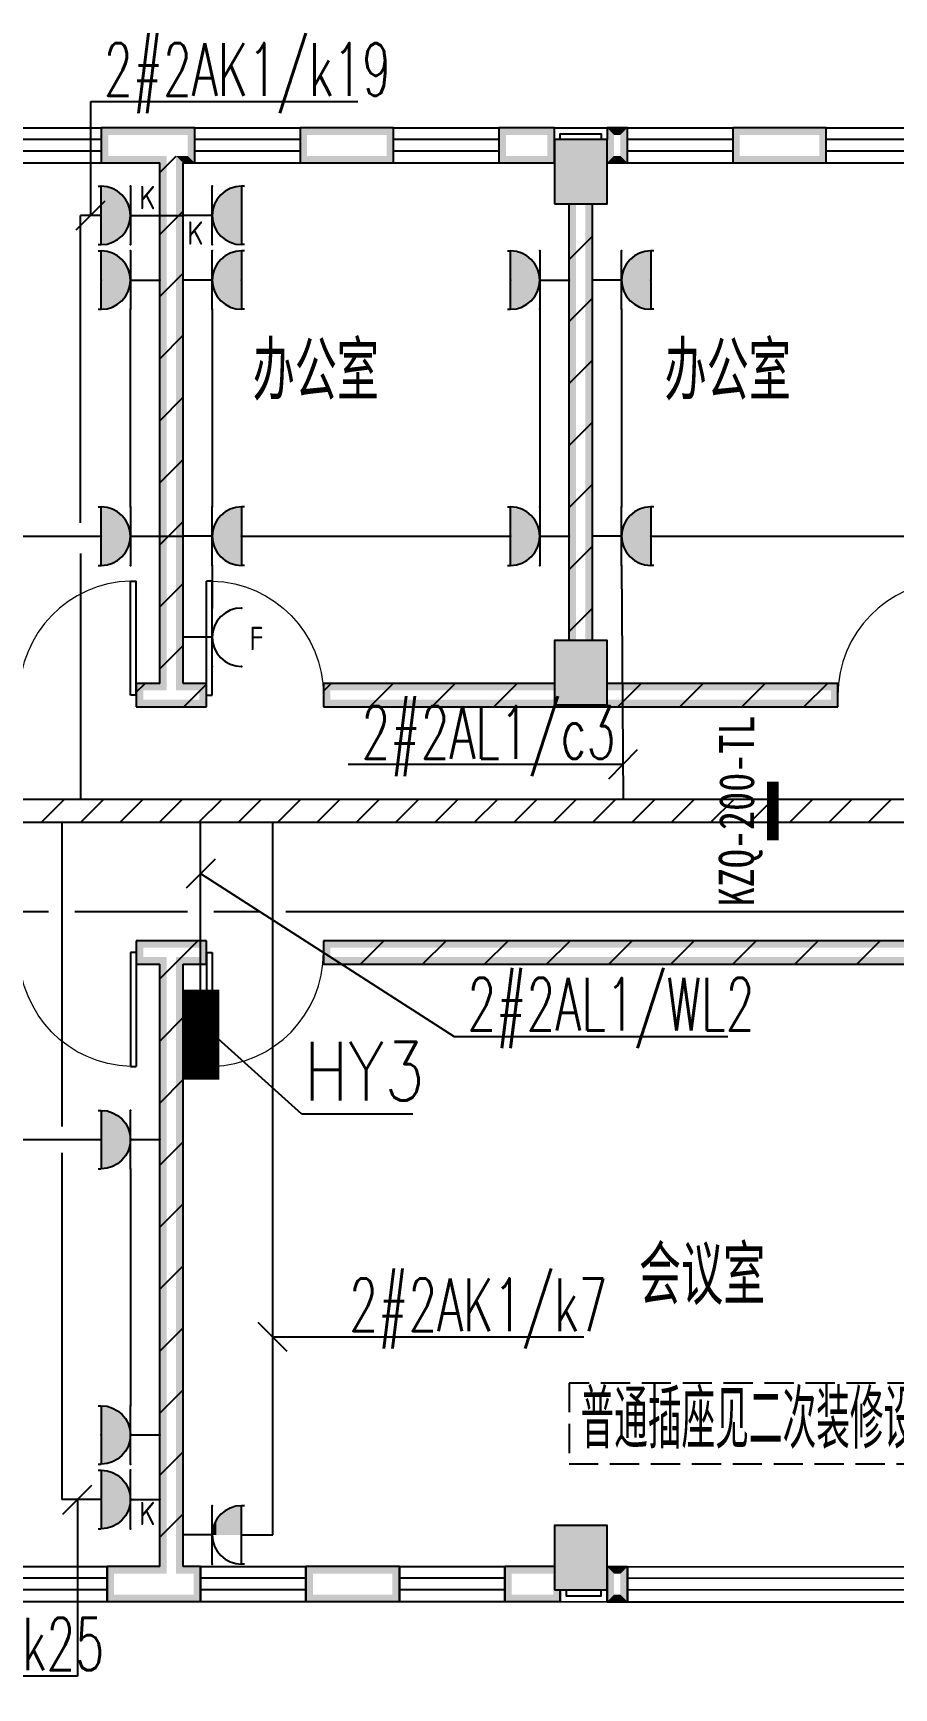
# Model space of a CAD drawing. Extents: x 101023 to 279373, y -114511 to 293844.
# Drawn here: x 215797 to 223158, y 131351 to 145498 of the extents above; entities that cross this region are included whole.
import ezdxf
from ezdxf.enums import TextEntityAlignment as Align

# ---------------------------------------------------------------- set-up
doc = ezdxf.new("R2010")
doc.units = 0
doc.header["$LTSCALE"] = 1000
doc.header["$MEASUREMENT"] = 0
doc.linetypes.add('DASH', pattern=[0.35, 0.25, -0.1])
for name, color, linetype in [('A-WALL-PATT', 252, 'Continuous'), ('BZ', 7, 'Continuous'), ('CABLETRAY', 3, 'Continuous'), ('COLUMN', 2, 'Continuous'), ('DIM-照明', 3, 'Continuous'), ('DOTLN', 2, 'DASH'), ('EQUIP-插座', 3, 'Continuous'), ('EQUIP-照明', 3, 'Continuous'), ('EQUIP-箱柜', 3, 'Continuous'), ('PUB_HATCH', 8, 'Continuous'), ('PUB_TEXT', 7, 'Continuous'), ('PUB_WALL', 2, 'Continuous'), ('STAIR', 2, 'Continuous'), ('TEL_HATCH', 8, 'Continuous'), ('WALL', 2, 'Continuous'), ('WINDOW', 2, 'Continuous'), ('WIRE-照明', 6, 'Continuous'), ('抗震支吊架', 2, 'Continuous')]:
    doc.layers.add(name, color=color, linetype=linetype)
doc.styles.add('_TEL_ATTDEF', font='gbenor', dxfattribs={"bigfont": 'gbcbig'})
doc.styles.add('_TEL_DIM', font='simplex.shx', dxfattribs={"width": 0.8, "height": 3.5, "bigfont": 'gbcbig.shx'})
doc.styles.add('kzcad', font='', dxfattribs={"width": 0.8})
doc.styles.get("Standard").update_dxf_attribs({"font": 'simplex.shx', "width": 0.8, "bigfont": 'gbcbig.shx'})
doc.styles.get('kzcad').set_extended_font_data('SimSun')
pattern_1 = [(45, (-906447.23, -635367.28), (-265.16515, 265.16515), [])]

# ---------------------------------------------------------------- blocks, each defined once
blk = doc.blocks.new('$equip$00001764')
for p, q in [((-0.5, 1.05), (-0.5, 1)), ((-0.5, 1), (0.5, 1)), ((0.5, 1.05), (0.5, 1)), ((0.5, 0.5), (-0.5, 0.5)), ((0, 0.5), (0, 0))]:
    blk.add_line(p, q)
blk.add_arc((0, 1), 0.5, 180, 0)
for p in [(-0.5, 0.5), (0.5, 0.5), (0, 0)]:
    blk.add_point(p)
for points in [[(0.433, 0.75), (-0.433, 0.75), (0.5, 1), (-0.5, 1)], [(0.25, 0.567), (-0.25, 0.567), (0.433, 0.75), (-0.433, 0.75)], [(0, 0.5), (0, 0.5), (0.25, 0.567), (-0.25, 0.567)]]:
    blk.add_solid(points)
at = {"color": 7, "style": '_TEL_DIM'}
blk.add_attdef('$TEXT$', text='', height=0.4, dxfattribs=at).set_placement((0.303, 0.211), align=Align.MIDDLE_CENTER)
at = {"color": 7, "style": '_TEL_DIM', "flags": 1}
blk.add_attdef('A', text='', height=0.00002, dxfattribs=at).set_placement((0, 0), align=Align.MIDDLE_CENTER)
blk = doc.blocks.new('$equip$00001239')
for p, q in [((-0.5, 1.05), (-0.5, 1)), ((0.5, 1), (-0.5, 1)), ((0.5, 1.05), (0.5, 1)), ((0.5, 0.5), (-0.5, 0.5)), ((0, 0.5), (0, 0))]:
    blk.add_line(p, q)
blk.add_arc((0, 1), 0.5, 180, 0)
for points in [[(0, 0.75), (-0.433, 0.75), (0, 1), (-0.5, 1)], [(0, 0.567), (-0.25, 0.567), (0, 0.75), (-0.433, 0.75)], [(0, 0.5), (0, 0.5), (0, 0.567), (-0.25, 0.567)]]:
    blk.add_solid(points)
at = {"layer": 'EQUIP-照明'}
for p in [(0, 1), (-0.5, 0.5), (0.5, 0.5), (0, 0)]:
    blk.add_point(p, dxfattribs=at)
at = {"layer": 'EQUIP-照明', "flags": 9}
blk.add_attdef('A', (0, 0), '', height=0.00002, dxfattribs=at)
blk = doc.blocks.new('$equip$00001237')
for p, q in [((-0.5, 1.05), (-0.5, 1)), ((-0.5, 1), (0.5, 1)), ((0.5, 1.05), (0.5, 1)), ((0.5, 0.5), (-0.5, 0.5)), ((0, 0.5), (0, 0))]:
    blk.add_line(p, q)
blk.add_arc((0, 1), 0.5, 180, 0)
for p in [(0, 1), (-0.5, 0.5), (0.5, 0.5), (0, 0)]:
    blk.add_point(p)
for points in [[(0.433, 0.75), (-0.433, 0.75), (0.5, 1), (-0.5, 1)], [(0.25, 0.567), (-0.25, 0.567), (0.433, 0.75), (-0.433, 0.75)], [(0, 0.5), (0, 0.5), (0.25, 0.567), (-0.25, 0.567)]]:
    blk.add_solid(points)
at = {"flags": 9}
blk.add_attdef('A', (0, 0), '', height=0.00002, dxfattribs=at)
blk = doc.blocks.new('$equip$00002810')
for p, q in [((0.5, 0.5), (-0.5, 0.5)), ((0, 0.5), (0, 0))]:
    blk.add_line(p, q)
blk.add_arc((0, 1), 0.5, 180, 0)
for p in [(-0.5, 1), (0.5, 1), (-0.5, 0.5), (0.5, 0.5), (0, 0)]:
    blk.add_point(p)
at = {"color": 7, "style": '_TEL_DIM'}
blk.add_attdef('$TEXT$', text='', height=0.4, dxfattribs=at).set_placement((0.023, 1.257), align=Align.MIDDLE_CENTER)
at = {"color": 7, "style": '_TEL_DIM', "flags": 1}
for tag in ['A', 'REMARK']:
    blk.add_attdef(tag, text='', height=0.000025, dxfattribs=at).set_placement((0, 0), align=Align.MIDDLE_CENTER)
blk = doc.blocks.new('$WINLIB2D$00000001')
at = {"color": 0}
for points in [[(-0.5, 0.5), (-0.5, -0.5)], [(-0.5, 0.5), (0.5, 0.5)], [(0.5, -0.5), (0.5, 0.5)], [(0.5, 0.1667), (-0.5, 0.1667)], [(0.5, -0.1667), (-0.5, -0.1667)], [(-0.5, -0.5), (0.5, -0.5)]]:
    blk.add_lwpolyline(points, dxfattribs=at)
blk = doc.blocks.new('_FZH')
blk.add_lwpolyline([(-0.5, -0.5), (0.5, -0.5), (0.5, 0.5), (-0.5, 0.5)], close=True)
at = {"layer": 'PUB_HATCH'}
blk.add_solid([(-0.5, -0.5), (0.5, -0.5), (-0.5, 0.5), (0.5, 0.5)], dxfattribs=at)
blk = doc.blocks.new('$DorLib2D$00000001')
for p, q in [((0.45, 0.975), (0.5, 0.975)), ((0.45, 0), (0.45, 0.975)), ((0.5, 0), (0.5, 0.975)), ((0.5, 0), (0.45, 0))]:
    blk.add_line(p, q)
at = {"lineweight": 13}
blk.add_arc((0.475, 0), 0.975, 91.4693, 180, dxfattribs=at)
blk = doc.blocks.new('A$C54854E18')
at = {"layer": 'A-WALL-PATT'}
h = blk.add_hatch(dxfattribs=at)
h.set_pattern_fill('普通砖', color=256, scale=150, style=0)
h.set_pattern_definition(pattern_1)
h.paths.add_polyline_path([(100699.9, 92588.9), (100739.9, 92595.5), (100799.9, 92655.5), (100799.9, 97105.5), (100699.9, 97205.5), (100599.9, 97105.5), (100599.9, 92655.5), (100659.9, 92595.5)])
h = blk.add_hatch(dxfattribs=at)
h.set_pattern_fill('普通砖', color=256, scale=150, style=0)
h.set_pattern_definition(pattern_1)
h.paths.add_polyline_path([(104300.1, 96755.5), (104100.1, 96755.5), (104100.1, 93022.9), (104300.1, 93022.9)])
h = blk.add_hatch(dxfattribs=at)
h.set_pattern_fill('普通砖', color=256, scale=150, style=0)
h.set_pattern_definition(pattern_1)
h.paths.add_polyline_path([(100659.9, 92595.5), (100599.9, 92655.5), (100399.9, 92655.5), (100399.9, 92455.5), (100699.9, 92455.5), (100699.9, 92588.9)])
h = blk.add_hatch(dxfattribs=at)
h.set_pattern_fill('普通砖', color=256, scale=150, style=0)
h.set_pattern_definition(pattern_1)
h.paths.add_polyline_path([(100699.9, 92588.9), (100699.9, 92455.5), (100999.9, 92455.5), (100999.9, 92655.5), (100799.9, 92655.5), (100739.9, 92595.5)])
h = blk.add_hatch(dxfattribs=at)
h.set_pattern_fill('普通砖', color=256, scale=150, style=0)
h.set_pattern_definition(pattern_1)
h.paths.add_polyline_path([(104200.1, 92472.9), (103975.1, 92472.9), (103975.1, 92655.5), (101999.9, 92655.5), (101999.9, 92455.5), (104200.1, 92455.5)])
h = blk.add_hatch(dxfattribs=at)
h.set_pattern_fill('普通砖', color=256, scale=150, style=0)
h.set_pattern_definition(pattern_1)
h.paths.add_polyline_path([(104425.1, 92655.5), (104425.1, 92472.9), (104200.1, 92472.9), (104200.1, 92455.5), (106399.9, 92455.5), (106399.9, 92655.5)])
h = blk.add_hatch(dxfattribs=at)
h.set_pattern_fill('普通砖', color=256, scale=150, style=0)
h.set_pattern_definition(pattern_1)
h.paths.add_polyline_path([(100699.9, 90322.2), (100699.9, 90455.5), (100399.9, 90455.5), (100399.9, 90255.5), (100599.9, 90255.5), (100659.9, 90315.5)])
h = blk.add_hatch(dxfattribs=at)
h.set_pattern_fill('普通砖', color=256, scale=150, style=0)
h.set_pattern_definition(pattern_1)
h.paths.add_polyline_path([(100739.9, 90315.5), (100799.9, 90255.5), (100999.9, 90255.5), (100999.9, 90455.5), (100699.9, 90455.5), (100699.9, 90322.2)])
h = blk.add_hatch(dxfattribs=at)
h.set_pattern_fill('普通砖', color=256, scale=150, style=0)
h.set_pattern_definition(pattern_1)
h.paths.add_polyline_path([(101999.9, 90255.5), (110050, 90255.5), (110050, 90455.5), (101999.9, 90455.5)])
h = blk.add_hatch(dxfattribs=at)
h.set_pattern_fill('普通砖', color=256, scale=150, style=0)
h.set_pattern_definition(pattern_1)
h.paths.add_polyline_path([(100699.9, 85005.5), (100799.9, 85105.5), (100799.9, 90255.5), (100739.9, 90315.5), (100699.9, 90322.2), (100659.9, 90315.5), (100599.9, 90255.5), (100599.9, 85105.5)])
at = {"layer": 'PUB_WALL'}
for points in [[(100699.9, 97405.5), (100100, 97405.5), (100160, 97345.5), (100699.9, 97345.5)], [(100100, 97405.5), (100100, 97105.5), (100160, 97165.5), (100160, 97345.5)], [(100900, 97405.5), (100699.9, 97405.5), (100699.9, 97345.5), (100840, 97345.5)], [(100900, 97105.5), (100900, 97405.5), (100840, 97345.5), (100840, 97165.5)], [(102600, 97405.5), (101800, 97405.5), (101860, 97345.5), (102540, 97345.5)], [(101800, 97405.5), (101800, 97105.5), (101860, 97165.5), (101860, 97345.5)], [(102600, 97105.5), (102600, 97405.5), (102540, 97345.5), (102540, 97165.5)], [(103974.9, 97405.5), (103500, 97405.5), (103560, 97345.5), (103914.9, 97345.5)], [(103500, 97405.5), (103500, 97105.5), (103560, 97165.5), (103560, 97345.5)], [(103974.9, 97105.5), (103974.9, 97405.5), (103914.9, 97345.5), (103914.9, 97165.5)], [(104600, 97405.5), (104424.9, 97405.5), (104484.9, 97345.5), (104540, 97345.5)], [(104424.9, 97305.5), (104425.1, 97305.5), (104425.1, 97105.7), (104484.9, 97165.5), (104484.9, 97345.5), (104424.9, 97405.5)], [(104600, 97105.5), (104600, 97405.5), (104540, 97345.5), (104540, 97165.5)], [(106300, 97405.5), (105500, 97405.5), (105560, 97345.5), (106240, 97345.5)], [(105500, 97405.5), (105500, 97105.5), (105560, 97165.5), (105560, 97345.5)], [(106300, 97105.5), (106300, 97405.5), (106240, 97345.5), (106240, 97165.5)], [(104425.1, 97305.5), (103975.1, 97305.5), (104035.1, 97245.5), (104365.1, 97245.5)], [(103975.1, 97305.5), (103975.1, 96755.5), (104035.1, 96815.5), (104035.1, 97245.5)], [(104425.1, 96755.5), (104425.1, 97305.5), (104365.1, 97245.5), (104365.1, 96815.5)], [(100100, 97105.5), (100599.9, 97105.5), (100659.9, 97165.5), (100160, 97165.5)], [(100599.9, 92655.5), (100599.9, 97105.5), (100659.9, 97165.5), (100659.9, 92595.5)], [(100799.9, 92655.5), (100799.9, 97105.5), (100739.9, 97165.5), (100739.9, 92595.5)], [(100799.9, 97105.5), (100900, 97105.5), (100840, 97165.5), (100739.9, 97165.5)], [(101800, 97105.5), (102600, 97105.5), (102540, 97165.5), (101860, 97165.5)], [(103500, 97105.5), (103974.9, 97105.5), (103914.9, 97165.5), (103560, 97165.5)], [(104425.1, 97105.7), (104425.1, 97105.5), (104600, 97105.5), (104540, 97165.5), (104484.9, 97165.5)], [(105500, 97105.5), (106300, 97105.5), (106240, 97165.5), (105560, 97165.5)], [(103975.1, 96755.5), (104425.1, 96755.5), (104365.1, 96815.5), (104035.1, 96815.5)], [(104160.1, 96755.5), (104100.1, 96755.5), (104100.1, 93022.9), (104160.1, 93022.9)], [(104300.1, 96755.5), (104240.1, 96755.5), (104240.1, 93022.9), (104300.1, 93022.9)], [(104425.1, 93022.9), (103975.1, 93022.9), (104035.1, 92962.9), (104365.1, 92962.9)], [(103975.1, 93022.9), (103975.1, 92472.9), (104035.1, 92532.9), (104035.1, 92962.9)], [(104425.1, 92472.9), (104425.1, 93022.9), (104365.1, 92962.9), (104365.1, 92532.9)], [(100599.9, 92655.5), (100399.9, 92655.5), (100459.9, 92595.5), (100659.9, 92595.5)], [(100399.9, 92655.5), (100399.9, 92455.5), (100459.9, 92515.5), (100459.9, 92595.5)], [(100999.9, 92655.5), (100799.9, 92655.5), (100739.9, 92595.5), (100939.9, 92595.5)], [(100999.9, 92455.5), (100999.9, 92655.5), (100939.9, 92595.5), (100939.9, 92515.5)], [(103975.1, 92595.5), (103975.1, 92655.5), (101999.9, 92655.5), (102059.9, 92595.5)], [(101999.9, 92655.5), (101999.9, 92455.5), (102059.9, 92515.5), (102059.9, 92595.5)], [(103975.1, 92472.9), (104425.1, 92472.9), (104365.1, 92532.9), (104035.1, 92532.9)], [(104425.1, 92655.5), (104425.1, 92595.5), (106339.9, 92595.5), (106399.9, 92655.5)], [(106399.9, 92455.5), (106399.9, 92655.5), (106339.9, 92595.5), (106339.9, 92515.5)], [(100399.9, 92455.5), (100699.9, 92455.5), (100699.9, 92515.5), (100459.9, 92515.5)], [(100699.9, 92455.5), (100999.9, 92455.5), (100939.9, 92515.5), (100699.9, 92515.5)], [(104200.1, 92472.9), (103975.1, 92472.9), (103975.1, 92515.5), (102059.9, 92515.5), (101999.9, 92455.5), (104200.1, 92455.5)], [(104425.1, 92515.5), (104425.1, 92472.9), (104200.1, 92472.9), (104200.1, 92455.5), (106399.9, 92455.5), (106339.9, 92515.5)], [(100699.9, 90455.5), (100399.9, 90455.5), (100459.9, 90395.5), (100699.9, 90395.5)], [(100399.9, 90455.5), (100399.9, 90255.5), (100459.9, 90315.5), (100459.9, 90395.5)], [(100999.9, 90455.5), (100699.9, 90455.5), (100699.9, 90395.5), (100939.9, 90395.5)], [(100999.9, 90255.5), (100999.9, 90455.5), (100939.9, 90395.5), (100939.9, 90315.5)], [(110050, 90455.5), (101999.9, 90455.5), (102059.9, 90395.5), (109990, 90395.5)], [(101999.9, 90455.5), (101999.9, 90255.5), (102059.9, 90315.5), (102059.9, 90395.5)], [(100399.9, 90255.5), (100599.9, 90255.5), (100659.9, 90315.5), (100459.9, 90315.5)], [(100599.9, 85105.5), (100599.9, 90255.5), (100659.9, 90315.5), (100659.9, 85045.5)], [(100799.9, 85105.5), (100799.9, 90255.5), (100739.9, 90315.5), (100739.9, 85045.5)], [(100799.9, 90255.5), (100999.9, 90255.5), (100939.9, 90315.5), (100739.9, 90315.5)], [(101999.9, 90255.5), (110050, 90255.5), (109990, 90315.5), (102059.9, 90315.5)], [(104425.1, 85455.5), (103975.1, 85455.5), (104035.1, 85395.5), (104365.1, 85395.5)], [(103975.1, 85455.5), (103975.1, 84905.5), (104035.1, 84965.5), (104035.1, 85395.5)], [(104425.1, 84905.5), (104425.1, 85455.5), (104365.1, 85395.5), (104365.1, 84965.5)], [(100599.9, 85105.5), (100150, 85105.5), (100210, 85045.5), (100659.9, 85045.5)], [(100150, 85105.5), (100150, 84805.5), (100210, 84865.5), (100210, 85045.5)], [(100950, 85105.5), (100799.9, 85105.5), (100739.9, 85045.5), (100890, 85045.5)], [(100950, 84805.5), (100950, 85105.5), (100890, 85045.5), (100890, 84865.5)], [(102650, 85105.5), (101850, 85105.5), (101910, 85045.5), (102590, 85045.5)], [(101850, 85105.5), (101850, 84805.5), (101910, 84865.5), (101910, 85045.5)], [(102650, 84805.5), (102650, 85105.5), (102590, 85045.5), (102590, 84865.5)], [(103975.1, 85055.7), (103975.1, 85105.5), (103550, 85105.5), (103610, 85045.5), (103964.9, 85045.5)], [(103550, 85105.5), (103550, 84805.5), (103610, 84865.5), (103610, 85045.5)], [(104024.9, 84905.5), (103975.1, 84905.5), (103975.1, 85055.7), (103964.9, 85045.5), (103964.9, 84865.5), (104024.9, 84805.5)], [(104600, 85103.9), (104425, 85103.9), (104485.1, 85043.9), (104540, 85043.9)], [(104425, 85103.9), (104425.1, 84803.9), (104485.1, 84863.9), (104485.1, 85043.9)], [(104600, 84803.9), (104600, 85103.9), (104540, 85043.9), (104540, 84863.9)], [(103975.1, 84905.5), (104425.1, 84905.5), (104365.1, 84965.5), (104035.1, 84965.5)], [(100150, 84805.5), (100699.9, 84805.5), (100699.9, 84865.5), (100210, 84865.5)], [(100699.9, 84805.5), (100950, 84805.5), (100890, 84865.5), (100699.9, 84865.5)], [(101850, 84805.5), (102650, 84805.5), (102590, 84865.5), (101910, 84865.5)], [(103550, 84805.5), (104024.9, 84805.5), (103964.9, 84865.5), (103610, 84865.5)], [(104425.1, 84803.9), (104600, 84803.9), (104540, 84863.9), (104485.1, 84863.9)]]:
    blk.add_hatch(color=256, dxfattribs=at).paths.add_polyline_path(points)
for points in [[(103974.9, 97305.5), (103974.9, 97405.5), (104424.9, 97405.5), (104424.9, 97305.5)], [(104024.9, 97305.5), (104024.9, 97355.5), (104374.9, 97355.5), (104374.9, 97305.5)], [(104024.9, 84905.5), (104024.9, 84805.5), (104425.1, 84803.9), (104425.1, 84903.9)], [(104074.9, 84905.5), (104074.9, 84855.5), (104375.1, 84853.9), (104375.1, 84903.9)]]:
    blk.add_lwpolyline(points)
at = {"layer": 'WALL'}
for p, q in [((100699.9, 97405.5), (100100, 97405.5)), ((100100, 97405.5), (100100, 97105.5)), ((100900, 97405.5), (100699.9, 97405.5)), ((100900, 97105.5), (100900, 97405.5)), ((102600, 97405.5), (101800, 97405.5)), ((101800, 97405.5), (101800, 97105.5)), ((102600, 97105.5), (102600, 97405.5)), ((103974.9, 97405.5), (103500, 97405.5)), ((103500, 97405.5), (103500, 97105.5)), ((103974.9, 97105.5), (103974.9, 97405.5)), ((104600, 97405.5), (104424.9, 97405.5)), ((104424.9, 97405.5), (104424.9, 97305.5)), ((104600, 97105.5), (104600, 97405.5)), ((106300, 97405.5), (105500, 97405.5)), ((105500, 97405.5), (105500, 97105.5)), ((106300, 97105.5), (106300, 97405.5)), ((100100, 97105.5), (100599.9, 97105.5)), ((100599.9, 92655.5), (100599.9, 97105.5)), ((100799.9, 92655.5), (100799.9, 97105.5)), ((100799.9, 97105.5), (100900, 97105.5)), ((101800, 97105.5), (102600, 97105.5)), ((103500, 97105.5), (103974.9, 97105.5)), ((104425.1, 97105.5), (104600, 97105.5)), ((105500, 97105.5), (106300, 97105.5)), ((104100.1, 93022.9), (104100.1, 96755.5)), ((104300.1, 93022.9), (104300.1, 96755.5)), ((100599.9, 92655.5), (100399.9, 92655.5)), ((100399.9, 92655.5), (100399.9, 92455.5)), ((100999.9, 92655.5), (100799.9, 92655.5)), ((100999.9, 92455.5), (100999.9, 92655.5)), ((103975.1, 92655.5), (101999.9, 92655.5)), ((101999.9, 92655.5), (101999.9, 92455.5)), ((106399.9, 92655.5), (104425.1, 92655.5)), ((106399.9, 92455.5), (106399.9, 92655.5)), ((100399.9, 92455.5), (100699.9, 92455.5)), ((100699.9, 92455.5), (100999.9, 92455.5)), ((101999.9, 92455.5), (104200.1, 92455.5)), ((104200.1, 92455.5), (106399.9, 92455.5)), ((100699.9, 90455.5), (100399.9, 90455.5)), ((100399.9, 90455.5), (100399.9, 90255.5)), ((100999.9, 90455.5), (100699.9, 90455.5)), ((100999.9, 90255.5), (100999.9, 90455.5)), ((110050, 90455.5), (101999.9, 90455.5)), ((101999.9, 90455.5), (101999.9, 90255.5)), ((100399.9, 90255.5), (100599.9, 90255.5)), ((100599.9, 85105.5), (100599.9, 90255.5)), ((100799.9, 85105.5), (100799.9, 90255.5)), ((100799.9, 90255.5), (100999.9, 90255.5)), ((101999.9, 90255.5), (110050, 90255.5)), ((100599.9, 85105.5), (100150, 85105.5)), ((100150, 85105.5), (100150, 84805.5)), ((100950, 85105.5), (100799.9, 85105.5)), ((100950, 84805.5), (100950, 85105.5)), ((102650, 85105.5), (101850, 85105.5)), ((101850, 85105.5), (101850, 84805.5)), ((102650, 84805.5), (102650, 85105.5)), ((103975.1, 85105.5), (103550, 85105.5)), ((103550, 85105.5), (103550, 84805.5)), ((104600, 85103.9), (104425, 85103.9)), ((104425, 85103.9), (104425.1, 84803.9)), ((104600, 84803.9), (104600, 85103.9)), ((104024.9, 84805.5), (104024.9, 84905.5)), ((100150, 84805.5), (100699.9, 84805.5)), ((100699.9, 84805.5), (100950, 84805.5)), ((101850, 84805.5), (102650, 84805.5)), ((103550, 84805.5), (104024.9, 84805.5)), ((104425.1, 84803.9), (104600, 84803.9))]:
    blk.add_line(p, q, dxfattribs=at)
at = {"layer": 'COLUMN'}
for p, xscale, yscale, zscale, rotation in [((104200.1, 97030.5), 449.9999994899845, 550.0000000536675, 550.0000000536675, 359.9999999772327), ((104200.1, 92747.9), 449.9999994899845, 550.0000000536675, 550.0000000536675, 359.9999999772327), ((104200.1, 85180.5), 449.9999998445855, 549.9999999634456, 549.9999999634456, 8.374689414908831e-09)]:
    blk.add_blockref('_FZH', p, dxfattribs=dict(at, xscale=xscale, yscale=yscale, zscale=zscale, rotation=rotation))
at = {"layer": 'WINDOW'}
for name, p, xscale, yscale, zscale, rotation in [('$WINLIB2D$00000001', (99650, 97255.5), -900, 300, 900, 180), ('$WINLIB2D$00000001', (101350, 97255.5), -900, 300, 900, 180), ('$WINLIB2D$00000001', (103050, 97255.5), -900, 300, 900, 180), ('$WINLIB2D$00000001', (105050, 97255.5), -900, 300, 900, 180), ('$WINLIB2D$00000001', (106750, 97255.5), -900, 300, 900, 180), ('$DorLib2D$00000001', (99899.9, 90355.5), -1000, 1000, 1000, 180), ('$DorLib2D$00000001', (101499.9, 90355.5), 1000, 1000, -1000, 180), ('$WINLIB2D$00000001', (105900, 84954.3), 2600, 299.9999999999999, -2600, 0.01425421004339252)]:
    blk.add_blockref(name, p, dxfattribs=dict(at, xscale=xscale, yscale=yscale, zscale=zscale, rotation=rotation))
for name, p, xscale, yscale, zscale in [('$DorLib2D$00000001', (99899.9, 92555.5), 1000, 1000, -1000), ('$DorLib2D$00000001', (101499.9, 92555.5), -1000, 1000, 1000), ('$DorLib2D$00000001', (106899.9, 92555.5), 1000, 1000, -1000), ('$WINLIB2D$00000001', (99700, 84955.5), 900, 300, -900), ('$WINLIB2D$00000001', (101400, 84955.5), 900, 300, -900), ('$WINLIB2D$00000001', (103100, 84955.5), 900, 300, -900)]:
    blk.add_blockref(name, p, dxfattribs=dict(at, xscale=xscale, yscale=yscale, zscale=zscale))
at = {"layer": 'PUB_TEXT'}
for s, p in [('办公室', (101394.7, 95076.4)), ('办公室', (104916.7, 95076.4)), ('会议室', (104698, 87345.5))]:
    blk.add_text(s, height=500, dxfattribs=at).set_placement(p)
blk = doc.blocks.new('*X151')
at = {"color": 0}
for p, q in [((-250, 32.8), (-82.8, 200)), ((-250, 68.2), (-118.2, 200)), ((-250, 103.6), (-153.6, 200)), ((-250, 138.9), (-188.9, 200)), ((-250, 174.3), (-224.3, 200)), ((-247.5, 0), (-47.5, 200)), ((-212.1, 0), (-12.1, 200)), ((-176.8, 0), (23.2, 200)), ((-141.4, 0), (58.6, 200)), ((-106.1, 0), (93.9, 200)), ((-70.7, 0), (129.3, 200)), ((-35.4, 0), (164.6, 200)), ((0, 0), (200, 200)), ((35.4, 0), (235.4, 200)), ((70.7, 0), (250, 179.3)), ((106.1, 0), (250, 143.9)), ((141.4, 0), (250, 108.6)), ((176.8, 0), (250, 73.2)), ((212.1, 0), (250, 37.9)), ((247.5, 0), (250, 2.5))]:
    blk.add_line(p, q, dxfattribs=at)
blk = doc.blocks.new('$equip$00002943')
for p, q in [((-0.75, 0.6), (-0.75, 0)), ((0.75, 0.6), (-0.75, 0.6)), ((0.75, 0), (0.75, 0.6)), ((-0.75, 0), (0.75, 0))]:
    blk.add_line(p, q)
for points, const_width in [([(-0.75, 0.3), (0.75, 0.3)], 0.6), ([(-0.75, 0.6), (-0.75, 0), (0.75, 0), (0.75, 0.6), (-0.75, 0.6), (-0.75, 0)], 0.04)]:
    blk.add_lwpolyline(points, dxfattribs=dict(const_width=const_width))
for p in [(0, 0.6), (-0.75, 0.3), (0.75, 0.3), (0, 0)]:
    blk.add_point(p)
at = {"xscale": 0.00300000000061118, "yscale": 0.00300000000061118, "zscale": 0.00300000000061118}
blk.add_blockref('*X151', (0, 0), dxfattribs=at)
at = {"color": 7, "style": '_TEL_DIM', "flags": 1}
for tag in ['A', 'REMARK']:
    blk.add_attdef(tag, text='', height=0.00002, dxfattribs=at).set_placement((0, 0), align=Align.MIDDLE_CENTER)

msp = doc.modelspace()

# ---------------------------------------------------------------- linework, layer by layer
at = {"layer": 'BZ'}
for p, q in [((218094, 136257), (217380, 136901)), ((219044, 136257), (218094, 136257))]:
    msp.add_line(p, q, dxfattribs=at)
at = {"layer": 'CABLETRAY'}
for p, q in [((191861, 138948), (232608, 138948)), ((232608, 138748), (191861, 138748))]:
    msp.add_line(p, q, dxfattribs=at)
at = {"layer": 'DIM-照明'}
for p, q in [((216166, 143816), (216413, 144064)), ((220963, 139370), (220717, 139121)), ((217353, 138436), (217106, 138188)), ((217971, 134227), (217723, 134474)), ((216053, 132837), (216301, 133084))]:
    msp.add_line(p, q, dxfattribs=at)
for points in [[(216290, 143940), (216290, 144913)], [(216290, 144913), (218575, 144913)], [(220578, 139245), (218492, 139245)], [(220840, 139245), (220578, 139245)], [(217230, 138312), (219397, 136921)], [(219397, 136921), (221738, 136921)], [(217847, 134351), (218388, 134351)], [(218388, 134351), (220507, 134351)], [(216177, 132961), (216177, 131451)], [(216177, 131451), (213836, 131451)]]:
    msp.add_lwpolyline(points, dxfattribs=at)
at = {"layer": 'DOTLN', "linetype": 'DASH'}
msp.add_lwpolyline([(220380, 133267), (225102, 133267), (225102, 133957), (220380, 133957)], close=True, dxfattribs=at)
at = {"layer": 'TEL_HATCH', "linetype": 'Continuous'}
for p, q in [((215866, 138748), (216066, 138948)), ((215866, 138748), (216066, 138948)), ((215866, 138748), (216066, 138948)), ((216203, 138748), (216403, 138948)), ((216203, 138748), (216403, 138948)), ((216203, 138748), (216403, 138948)), ((216539, 138748), (216739, 138948)), ((216539, 138748), (216739, 138948)), ((216539, 138748), (216739, 138948)), ((216876, 138748), (217076, 138948)), ((216876, 138748), (217076, 138948)), ((216876, 138748), (217076, 138948)), ((217213, 138748), (217413, 138948)), ((217213, 138748), (217413, 138948)), ((217213, 138748), (217413, 138948)), ((217550, 138748), (217750, 138948)), ((217550, 138748), (217750, 138948)), ((217550, 138748), (217750, 138948)), ((217886, 138748), (218086, 138948)), ((217886, 138748), (218086, 138948)), ((217886, 138748), (218086, 138948)), ((218223, 138748), (218423, 138948)), ((218223, 138748), (218423, 138948)), ((218223, 138748), (218423, 138948)), ((218560, 138748), (218760, 138948)), ((218560, 138748), (218760, 138948)), ((218560, 138748), (218760, 138948)), ((218897, 138748), (219097, 138948)), ((218897, 138748), (219097, 138948)), ((218897, 138748), (219097, 138948)), ((219233, 138748), (219433, 138948)), ((219233, 138748), (219433, 138948)), ((219233, 138748), (219433, 138948)), ((219570, 138748), (219770, 138948)), ((219570, 138748), (219770, 138948)), ((219570, 138748), (219770, 138948)), ((219907, 138748), (220107, 138948)), ((219907, 138748), (220107, 138948)), ((219907, 138748), (220107, 138948)), ((220244, 138748), (220444, 138948)), ((220244, 138748), (220444, 138948)), ((220244, 138748), (220444, 138948)), ((220580, 138748), (220780, 138948)), ((220580, 138748), (220780, 138948)), ((220580, 138748), (220780, 138948)), ((220917, 138748), (221117, 138948)), ((220917, 138748), (221117, 138948)), ((220917, 138748), (221117, 138948)), ((221254, 138748), (221454, 138948)), ((221254, 138748), (221454, 138948)), ((221254, 138748), (221454, 138948)), ((221591, 138748), (221791, 138948)), ((221591, 138748), (221791, 138948)), ((221591, 138748), (221791, 138948)), ((221927, 138748), (222127, 138948)), ((221927, 138748), (222127, 138948)), ((221927, 138748), (222127, 138948)), ((222264, 138748), (222464, 138948)), ((222264, 138748), (222464, 138948)), ((222264, 138748), (222464, 138948)), ((222601, 138748), (222801, 138948)), ((222601, 138748), (222801, 138948)), ((222601, 138748), (222801, 138948)), ((222938, 138748), (223138, 138948)), ((222938, 138748), (223138, 138948)), ((222938, 138748), (223138, 138948))]:
    msp.add_line(p, q, dxfattribs=at)
at = {"layer": 'WIRE-照明'}
for p, q in [((216380, 143940), (216204, 143940)), ((216204, 141310), (216204, 143940)), ((216204, 141048), (216204, 138948)), ((216043, 138748), (216043, 136150)), ((217230, 137311), (217230, 138748)), ((217847, 132658), (217847, 138748)), ((213942, 137988), (215930, 137988)), ((216155, 137988), (217117, 137988)), ((217342, 137988), (217734, 137988)), ((217959, 137988), (226670, 137988)), ((216043, 135925), (216043, 132961)), ((216380, 132961), (216043, 132961)), ((217580, 132658), (217847, 132658))]:
    msp.add_line(p, q, dxfattribs=at)
at = {"layer": 'WIRE-照明', "linetype": 'Continuous'}
for p, q in [((216880, 143940), (217080, 143940)), ((216630, 141447), (216630, 143137)), ((217330, 143137), (217330, 141447)), ((220130, 143137), (220130, 141447)), ((220830, 143137), (220830, 141447)), ((214080, 141197), (216380, 141197)), ((216880, 141197), (217080, 141197)), ((217580, 141197), (219880, 141197)), ((221080, 141197), (223380, 141197)), ((217330, 140947), (217330, 140583)), ((220830, 140947), (220842, 138948)), ((214080, 136038), (216380, 136038)), ((216630, 135788), (216630, 133763))]:
    msp.add_line(p, q, dxfattribs=at)
at = {"layer": '抗震支吊架', "color": 2, "const_width": 100}
msp.add_lwpolyline([(222122, 138598), (222122, 139098)], dxfattribs=at)

# ---------------------------------------------------------------- block references
at = {"layer": 'EQUIP-插座'}
ref = msp.add_blockref('$equip$00001764', (216880, 143940), dxfattribs=dict(at, xscale=500, yscale=500, zscale=500, rotation=90))
ref.add_attrib('$TEXT$', 'K', dxfattribs={"layer": '0', "color": 7, "height": 200, "style": '_TEL_ATTDEF'}).set_placement((216774, 144092), align=Align.MIDDLE_CENTER)
ref = msp.add_blockref('$equip$00001764', (217080, 143940), dxfattribs=dict(at, xscale=500, yscale=500, zscale=500, rotation=270))
ref.add_attrib('$TEXT$', 'K', dxfattribs={"layer": '0', "color": 7, "height": 200, "style": '_TEL_ATTDEF'}).set_placement((217185, 143789), align=Align.MIDDLE_CENTER)
at = {"layer": 'EQUIP-插座', "yscale": 500, "zscale": 500}
for name, p, xscale, rotation in [('$equip$00001237', (216880, 143387), 500, 90), ('$equip$00001237', (217080, 143387), 500, 270), ('$equip$00001237', (220380, 143387), 500, 90), ('$equip$00001237', (220580, 143387), 500, 270), ('$equip$00001237', (216880, 141197), 500, 90), ('$equip$00001237', (217080, 141197), 500, 270), ('$equip$00001237', (220380, 141197), 500, 90), ('$equip$00001237', (220580, 141197), 500, 270), ('$equip$00001237', (216880, 136038), -500, 90), ('$equip$00001237', (216880, 133513), -500, 90), ('$equip$00001239', (217080, 132658), 500, 270)]:
    msp.add_blockref(name, p, dxfattribs=dict(at, xscale=xscale, rotation=rotation))
at = {"layer": 'EQUIP-插座'}
ref = msp.add_blockref('$equip$00002810', (217080, 140333), dxfattribs=dict(at, xscale=500, yscale=500, zscale=500, rotation=270))
ref.add_attrib('$TEXT$', 'F', dxfattribs={"layer": '0', "color": 7, "height": 200, "style": '_TEL_ATTDEF'}).set_placement((217708, 140322), align=Align.MIDDLE_CENTER)
ref = msp.add_blockref('$equip$00001764', (216880, 132961), dxfattribs=dict(at, xscale=-500, yscale=500, zscale=500, rotation=90))
ref.add_attrib('$TEXT$', 'K', dxfattribs={"layer": '0', "color": 7, "height": 200, "style": '_TEL_ATTDEF'}).set_placement((216774, 132842), align=Align.MIDDLE_CENTER)
at = {"layer": 'EQUIP-箱柜', "xscale": 500, "yscale": 500, "zscale": 500, "rotation": 270}
msp.add_blockref('$equip$00002943', (217080, 136936), dxfattribs=at)
at = {"layer": 'STAIR'}
msp.add_blockref('A$C54854E18', (116280, 47283), dxfattribs=at)

# ---------------------------------------------------------------- texts
at = {"layer": 'BZ', "style": '_TEL_DIM', "width": 0.8}
for s, p in [('HY3', (218115, 136374)), ('普通插座见二次装修设计', (220478, 133397))]:
    msp.add_text(s, height=500, dxfattribs=at).set_placement(p)
at = {"layer": 'DIM-照明', "color": 7, "style": '_TEL_DIM', "width": 0.64}
for s, p in [('2#2AK1/k19', (216402, 144963)), ('2#2AL1/c3', (218605, 139295)), ('2#2AL1/WL2', (219510, 136971)), ('2#2AK1/k7', (218500, 134401)), ('2#2AK1/k25', (213949, 131501))]:
    msp.add_text(s, height=450, dxfattribs=at).set_placement(p)
at = {"layer": '抗震支吊架', "color": 2, "style": 'kzcad', "width": 0.8}
msp.add_text('KZQ-200-TL', height=300, rotation=89.8854, dxfattribs=at).set_placement((221962, 138848), align=Align.CENTER)

doc.saveas('drawing.dxf')
